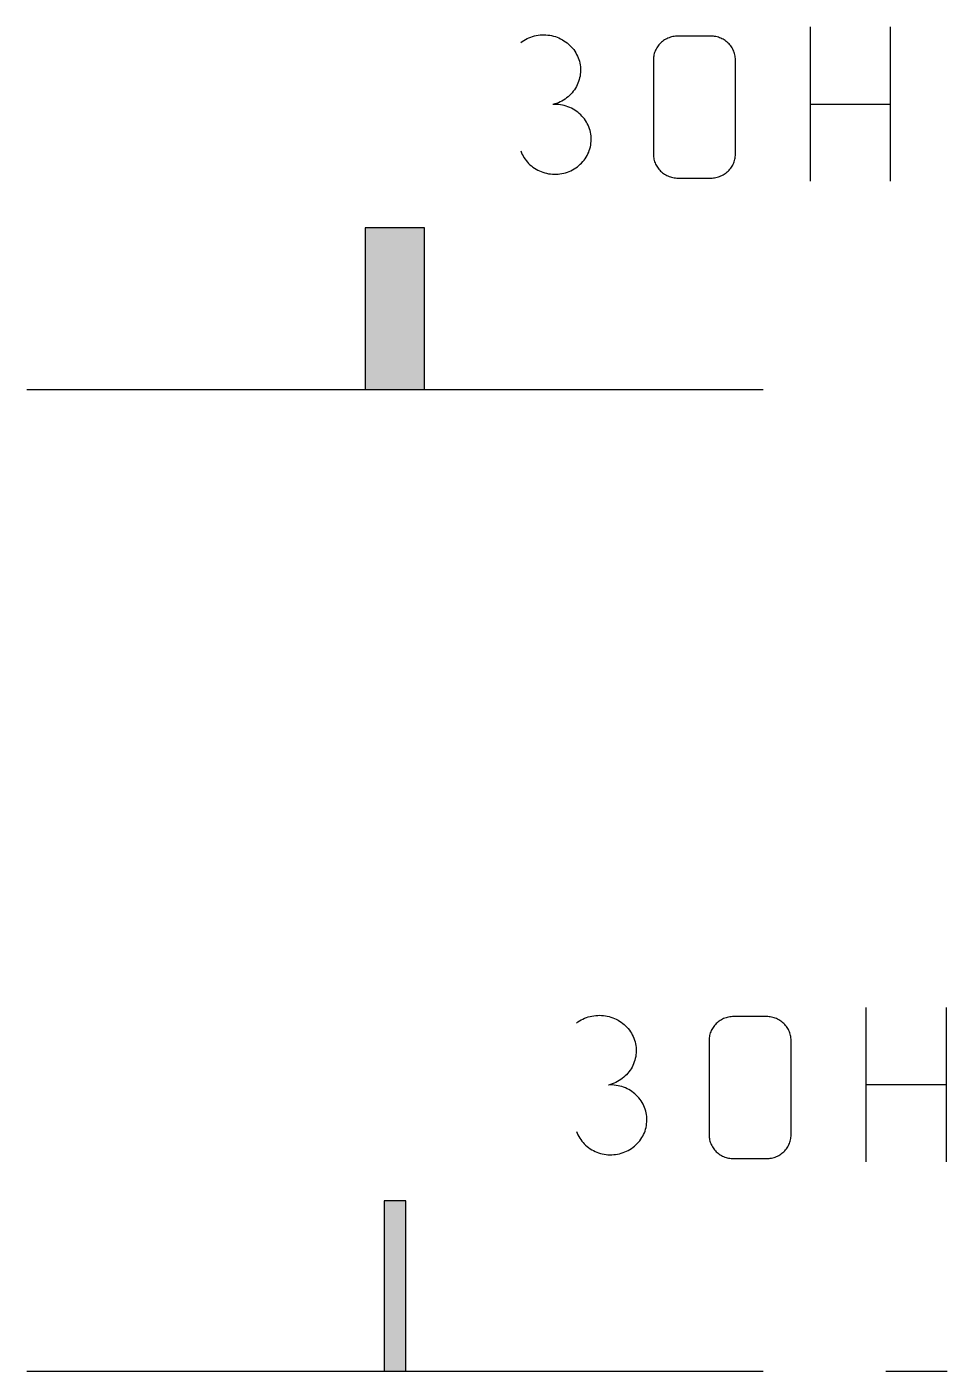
# Model space of a CAD drawing. Extents: x 8646 to 18206, y -17605 to -192.
# Drawn here: x 11059.012 to 11062.048, y -9044.799 to -9040.364 of the extents above; entities that cross this region are included whole.
import ezdxf

# ---------------------------------------------------------------- set-up
doc = ezdxf.new("R2010")
doc.units = 0
doc.layers.get('0').update_dxf_attribs({"linetype": 'CONTINUOUS'})

msp = doc.modelspace()

# ---------------------------------------------------------------- hatches: boundary and pattern name
at = {"linetype": 'CONTINUOUS'}
for points in [[(11060.1285, -9041.5609), (11060.1285, -9041.0277), (11060.3241, -9041.0277), (11060.3241, -9041.5609)], [(11060.1904, -9044.799), (11060.1904, -9044.2377), (11060.2621, -9044.2377), (11060.2621, -9044.799)]]:
    msp.add_hatch(color=8, dxfattribs=at).paths.add_polyline_path(points)

# ---------------------------------------------------------------- linework, layer by layer
at = {"color": 8, "linetype": 'CONTINUOUS'}
for p, q in [((11060.6568, -9040.4058), (11060.6625, -9040.403)), ((11060.6625, -9040.403), (11060.6682, -9040.4004)), ((11060.6682, -9040.4004), (11060.6741, -9040.398)), ((11060.6741, -9040.398), (11060.6801, -9040.396)), ((11060.6801, -9040.396), (11060.6862, -9040.3943)), ((11060.6862, -9040.3943), (11060.6924, -9040.3929)), ((11060.6924, -9040.3929), (11060.6987, -9040.3919)), ((11060.6987, -9040.3919), (11060.705, -9040.3911)), ((11060.705, -9040.3911), (11060.7114, -9040.3907)), ((11060.7114, -9040.3907), (11060.7178, -9040.3906)), ((11060.7178, -9040.3906), (11060.7241, -9040.3908)), ((11060.7241, -9040.3908), (11060.7304, -9040.3913)), ((11060.7304, -9040.3913), (11060.7367, -9040.392)), ((11060.7367, -9040.392), (11060.743, -9040.3932)), ((11060.743, -9040.3932), (11060.7491, -9040.3947)), ((11060.7491, -9040.3947), (11060.7553, -9040.3964)), ((11060.7553, -9040.3964), (11060.7612, -9040.3986)), ((11060.7612, -9040.3986), (11060.7671, -9040.401)), ((11060.7671, -9040.401), (11060.7728, -9040.4036)), ((11060.7728, -9040.4036), (11060.7785, -9040.4066)), ((11061.123, -9040.4033), (11061.1194, -9040.4052)), ((11061.1269, -9040.4016), (11061.123, -9040.4033)), ((11061.1308, -9040.4), (11061.1269, -9040.4016)), ((11061.1348, -9040.3987), (11061.1308, -9040.4)), ((11061.1389, -9040.3975), (11061.1348, -9040.3987)), ((11061.143, -9040.3965), (11061.1389, -9040.3975)), ((11061.1472, -9040.3958), (11061.143, -9040.3965)), ((11061.1514, -9040.3952), (11061.1472, -9040.3958)), ((11061.1557, -9040.3949), (11061.1514, -9040.3952)), ((11061.16, -9040.3948), (11061.1557, -9040.3949)), ((11061.2682, -9040.3948), (11061.16, -9040.3948)), ((11061.2724, -9040.3949), (11061.2682, -9040.3948)), ((11061.2766, -9040.3952), (11061.2724, -9040.3949)), ((11061.2808, -9040.3958), (11061.2766, -9040.3952)), ((11061.285, -9040.3965), (11061.2808, -9040.3958)), ((11061.2892, -9040.3975), (11061.285, -9040.3965)), ((11061.2933, -9040.3987), (11061.2892, -9040.3975)), ((11061.2973, -9040.4), (11061.2933, -9040.3987)), ((11061.3012, -9040.4016), (11061.2973, -9040.4)), ((11061.305, -9040.4033), (11061.3012, -9040.4016)), ((11061.3087, -9040.4052), (11061.305, -9040.4033)), ((11061.5955, -9040.3644), (11061.5955, -9040.8739)), ((11061.8604, -9040.3644), (11061.8604, -9040.8739)), ((11060.6411, -9040.4161), (11060.6461, -9040.4125)), ((11060.6461, -9040.4125), (11060.6514, -9040.409)), ((11060.6514, -9040.409), (11060.6568, -9040.4058)), ((11060.7785, -9040.4066), (11060.7838, -9040.4099)), ((11060.7838, -9040.4099), (11060.7891, -9040.4133)), ((11060.7891, -9040.4133), (11060.794, -9040.4171)), ((11060.794, -9040.4171), (11060.7989, -9040.4211)), ((11060.7989, -9040.4211), (11060.8034, -9040.4253)), ((11060.8034, -9040.4253), (11060.8078, -9040.4298)), ((11060.8078, -9040.4298), (11060.8119, -9040.4345)), ((11060.8119, -9040.4345), (11060.8158, -9040.4394)), ((11060.8158, -9040.4394), (11060.8194, -9040.4445)), ((11060.8194, -9040.4445), (11060.8226, -9040.4497)), ((11061.0842, -9040.4449), (11061.0827, -9040.4487)), ((11061.0858, -9040.4411), (11061.0842, -9040.4449)), ((11061.0876, -9040.4374), (11061.0858, -9040.4411)), ((11061.0896, -9040.4338), (11061.0876, -9040.4374)), ((11061.0919, -9040.4304), (11061.0896, -9040.4338)), ((11061.0943, -9040.4269), (11061.0919, -9040.4304)), ((11061.0969, -9040.4237), (11061.0943, -9040.4269)), ((11061.0996, -9040.4206), (11061.0969, -9040.4237)), ((11061.1025, -9040.4177), (11061.0996, -9040.4206)), ((11061.1056, -9040.4149), (11061.1025, -9040.4177)), ((11061.1089, -9040.4122), (11061.1056, -9040.4149)), ((11061.1122, -9040.4097), (11061.1089, -9040.4122)), ((11061.1157, -9040.4075), (11061.1122, -9040.4097)), ((11061.1194, -9040.4052), (11061.1157, -9040.4075)), ((11061.3124, -9040.4075), (11061.3087, -9040.4052)), ((11061.3159, -9040.4097), (11061.3124, -9040.4075)), ((11061.3192, -9040.4122), (11061.3159, -9040.4097)), ((11061.3225, -9040.4149), (11061.3192, -9040.4122)), ((11061.3256, -9040.4177), (11061.3225, -9040.4149)), ((11061.3285, -9040.4206), (11061.3256, -9040.4177)), ((11061.3313, -9040.4237), (11061.3285, -9040.4206)), ((11061.3339, -9040.4269), (11061.3313, -9040.4237)), ((11061.3363, -9040.4304), (11061.3339, -9040.4269)), ((11061.3385, -9040.4338), (11061.3363, -9040.4304)), ((11061.3405, -9040.4374), (11061.3385, -9040.4338)), ((11061.3423, -9040.4411), (11061.3405, -9040.4374)), ((11061.344, -9040.4449), (11061.3423, -9040.4411)), ((11061.3454, -9040.4487), (11061.344, -9040.4449)), ((11060.8226, -9040.4497), (11060.8256, -9040.4551)), ((11060.8256, -9040.4551), (11060.8283, -9040.4607)), ((11060.8283, -9040.4607), (11060.8308, -9040.4663)), ((11060.8308, -9040.4663), (11060.8328, -9040.4721)), ((11060.8328, -9040.4721), (11060.8346, -9040.478)), ((11060.8346, -9040.478), (11060.8359, -9040.484)), ((11060.8359, -9040.484), (11060.8371, -9040.49)), ((11060.8371, -9040.49), (11060.8379, -9040.4961)), ((11061.0789, -9040.4687), (11061.0788, -9040.4728)), ((11061.0788, -9040.4728), (11061.0788, -9040.7851)), ((11061.0792, -9040.4647), (11061.0789, -9040.4687)), ((11061.0798, -9040.4607), (11061.0792, -9040.4647)), ((11061.0806, -9040.4567), (11061.0798, -9040.4607)), ((11061.0816, -9040.4527), (11061.0806, -9040.4567)), ((11061.0827, -9040.4487), (11061.0816, -9040.4527)), ((11061.3465, -9040.4527), (11061.3454, -9040.4487)), ((11061.3475, -9040.4567), (11061.3465, -9040.4527)), ((11061.3484, -9040.4607), (11061.3475, -9040.4567)), ((11061.3489, -9040.4647), (11061.3484, -9040.4607)), ((11061.3492, -9040.4687), (11061.3489, -9040.4647)), ((11061.3494, -9040.4728), (11061.3492, -9040.4687)), ((11061.3494, -9040.7851), (11061.3494, -9040.4728)), ((11060.8355, -9040.5326), (11060.834, -9040.5385)), ((11060.8368, -9040.5266), (11060.8355, -9040.5326)), ((11060.8377, -9040.5205), (11060.8368, -9040.5266)), ((11060.8382, -9040.5144), (11060.8377, -9040.5205)), ((11060.8379, -9040.4961), (11060.8384, -9040.5021)), ((11060.8384, -9040.5083), (11060.8382, -9040.5144)), ((11060.8384, -9040.5021), (11060.8384, -9040.5083)), ((11060.8146, -9040.5768), (11060.8106, -9040.5816)), ((11060.8183, -9040.5718), (11060.8146, -9040.5768)), ((11060.8216, -9040.5666), (11060.8183, -9040.5718)), ((11060.8247, -9040.5612), (11060.8216, -9040.5666)), ((11060.8276, -9040.5557), (11060.8247, -9040.5612)), ((11060.83, -9040.5501), (11060.8276, -9040.5557)), ((11060.8322, -9040.5443), (11060.83, -9040.5501)), ((11060.834, -9040.5385), (11060.8322, -9040.5443)), ((11060.7534, -9040.6188), (11060.7473, -9040.6205)), ((11060.7536, -9040.6203), (11060.7473, -9040.6205)), ((11060.7595, -9040.6167), (11060.7534, -9040.6188)), ((11060.76, -9040.6204), (11060.7536, -9040.6203)), ((11060.7654, -9040.6145), (11060.7595, -9040.6167)), ((11060.7662, -9040.6209), (11060.76, -9040.6204)), ((11060.7711, -9040.6119), (11060.7654, -9040.6145)), ((11060.7725, -9040.6217), (11060.7662, -9040.6209)), ((11060.7767, -9040.609), (11060.7711, -9040.6119)), ((11060.7787, -9040.6228), (11060.7725, -9040.6217)), ((11060.7822, -9040.6059), (11060.7767, -9040.609)), ((11060.7849, -9040.6242), (11060.7787, -9040.6228)), ((11060.7875, -9040.6025), (11060.7822, -9040.6059)), ((11060.7908, -9040.6258), (11060.7849, -9040.6242)), ((11060.7925, -9040.5988), (11060.7875, -9040.6025)), ((11060.7968, -9040.6279), (11060.7908, -9040.6258)), ((11060.7975, -9040.5949), (11060.7925, -9040.5988)), ((11060.8021, -9040.5907), (11060.7975, -9040.5949)), ((11060.8066, -9040.5863), (11060.8021, -9040.5907)), ((11060.8106, -9040.5816), (11060.8066, -9040.5863)), ((11061.5955, -9040.6192), (11061.8604, -9040.6192)), ((11060.8027, -9040.6302), (11060.7968, -9040.6279)), ((11060.8083, -9040.6329), (11060.8027, -9040.6302)), ((11060.8139, -9040.6357), (11060.8083, -9040.6329)), ((11060.8193, -9040.6389), (11060.8139, -9040.6357)), ((11060.8245, -9040.6424), (11060.8193, -9040.6389)), ((11060.8295, -9040.6461), (11060.8245, -9040.6424)), ((11060.8343, -9040.65), (11060.8295, -9040.6461)), ((11060.8389, -9040.6543), (11060.8343, -9040.65)), ((11060.8431, -9040.6586), (11060.8389, -9040.6543)), ((11060.8473, -9040.6633), (11060.8431, -9040.6586)), ((11060.8511, -9040.6681), (11060.8473, -9040.6633)), ((11060.8546, -9040.6731), (11060.8511, -9040.6681)), ((11060.8579, -9040.6783), (11060.8546, -9040.6731)), ((11060.8608, -9040.6836), (11060.8579, -9040.6783)), ((11060.8636, -9040.6891), (11060.8608, -9040.6836)), ((11060.8659, -9040.6947), (11060.8636, -9040.6891)), ((11060.868, -9040.7004), (11060.8659, -9040.6947)), ((11060.8697, -9040.7063), (11060.868, -9040.7004)), ((11060.8712, -9040.7123), (11060.8697, -9040.7063)), ((11060.8723, -9040.7181), (11060.8712, -9040.7123)), ((11060.8708, -9040.7605), (11060.8719, -9040.7545)), ((11060.8719, -9040.7545), (11060.8729, -9040.7485)), ((11060.8731, -9040.7243), (11060.8723, -9040.7181)), ((11060.8729, -9040.7485), (11060.8734, -9040.7424)), ((11060.8735, -9040.7302), (11060.8731, -9040.7243)), ((11060.8734, -9040.7424), (11060.8737, -9040.7364)), ((11060.8737, -9040.7364), (11060.8735, -9040.7302)), ((11060.6411, -9040.7737), (11060.6433, -9040.7794)), ((11060.6433, -9040.7794), (11060.6458, -9040.7849)), ((11060.6458, -9040.7849), (11060.6488, -9040.7903)), ((11060.6488, -9040.7903), (11060.6519, -9040.7956)), ((11060.6519, -9040.7956), (11060.6554, -9040.8007)), ((11060.6554, -9040.8007), (11060.6591, -9040.8056)), ((11060.85, -9040.8042), (11060.8536, -9040.7992)), ((11060.8536, -9040.7992), (11060.8569, -9040.7941)), ((11060.8569, -9040.7941), (11060.86, -9040.7888)), ((11060.86, -9040.7888), (11060.8627, -9040.7834)), ((11060.8627, -9040.7834), (11060.8653, -9040.7778)), ((11060.8653, -9040.7778), (11060.8674, -9040.7721)), ((11060.8674, -9040.7721), (11060.8693, -9040.7663)), ((11060.8693, -9040.7663), (11060.8708, -9040.7605)), ((11061.0788, -9040.7851), (11061.0789, -9040.7892)), ((11061.0789, -9040.7892), (11061.0792, -9040.7933)), ((11061.0792, -9040.7933), (11061.0798, -9040.7973)), ((11061.0798, -9040.7973), (11061.0806, -9040.8013)), ((11061.0806, -9040.8013), (11061.0816, -9040.8053)), ((11061.3465, -9040.8053), (11061.3475, -9040.8013)), ((11061.3475, -9040.8013), (11061.3484, -9040.7973)), ((11061.3484, -9040.7973), (11061.3489, -9040.7933)), ((11061.3489, -9040.7933), (11061.3492, -9040.7892)), ((11061.3492, -9040.7892), (11061.3494, -9040.7851)), ((11060.6591, -9040.8056), (11060.6631, -9040.8103)), ((11060.6631, -9040.8103), (11060.6673, -9040.8148)), ((11060.6673, -9040.8148), (11060.6717, -9040.8191)), ((11060.6717, -9040.8191), (11060.6764, -9040.8232)), ((11060.6764, -9040.8232), (11060.6813, -9040.827)), ((11060.6813, -9040.827), (11060.6865, -9040.8305)), ((11060.6865, -9040.8305), (11060.6917, -9040.8338)), ((11060.6917, -9040.8338), (11060.6973, -9040.8369)), ((11060.6973, -9040.8369), (11060.7029, -9040.8395)), ((11060.7029, -9040.8395), (11060.7087, -9040.8419)), ((11060.7087, -9040.8419), (11060.7146, -9040.8442)), ((11060.7146, -9040.8442), (11060.7206, -9040.8459)), ((11060.7206, -9040.8459), (11060.7267, -9040.8474)), ((11060.7267, -9040.8474), (11060.7329, -9040.8487)), ((11060.7767, -9040.8484), (11060.7829, -9040.8471)), ((11060.7829, -9040.8471), (11060.789, -9040.8455)), ((11060.789, -9040.8455), (11060.795, -9040.8435)), ((11060.795, -9040.8435), (11060.8009, -9040.8413)), ((11060.8009, -9040.8413), (11060.8066, -9040.8388)), ((11060.8066, -9040.8388), (11060.8122, -9040.8361)), ((11060.8122, -9040.8361), (11060.8177, -9040.8329)), ((11060.8177, -9040.8329), (11060.8229, -9040.8296)), ((11060.8229, -9040.8296), (11060.828, -9040.8259)), ((11060.828, -9040.8259), (11060.8328, -9040.822)), ((11060.8328, -9040.822), (11060.8375, -9040.8178)), ((11060.8375, -9040.8178), (11060.8419, -9040.8136)), ((11060.8419, -9040.8136), (11060.846, -9040.809)), ((11060.846, -9040.809), (11060.85, -9040.8042)), ((11061.0816, -9040.8053), (11061.0827, -9040.8092)), ((11061.0827, -9040.8092), (11061.0842, -9040.813)), ((11061.0842, -9040.813), (11061.0858, -9040.8168)), ((11061.0858, -9040.8168), (11061.0876, -9040.8205)), ((11061.0876, -9040.8205), (11061.0896, -9040.8241)), ((11061.0896, -9040.8241), (11061.0919, -9040.8275)), ((11061.0919, -9040.8275), (11061.0943, -9040.831)), ((11061.0943, -9040.831), (11061.0969, -9040.8342)), ((11061.0969, -9040.8342), (11061.0996, -9040.8373)), ((11061.0996, -9040.8373), (11061.1025, -9040.8403)), ((11061.1025, -9040.8403), (11061.1056, -9040.8431)), ((11061.1056, -9040.8431), (11061.1089, -9040.8458)), ((11061.1089, -9040.8458), (11061.1122, -9040.8482)), ((11061.3159, -9040.8482), (11061.3192, -9040.8458)), ((11061.3192, -9040.8458), (11061.3225, -9040.8431)), ((11061.3225, -9040.8431), (11061.3256, -9040.8403)), ((11061.3256, -9040.8403), (11061.3285, -9040.8373)), ((11061.3285, -9040.8373), (11061.3313, -9040.8342)), ((11061.3313, -9040.8342), (11061.3339, -9040.831)), ((11061.3339, -9040.831), (11061.3363, -9040.8275)), ((11061.3363, -9040.8275), (11061.3385, -9040.8241)), ((11061.3385, -9040.8241), (11061.3405, -9040.8205)), ((11061.3405, -9040.8205), (11061.3423, -9040.8168)), ((11061.3423, -9040.8168), (11061.344, -9040.813)), ((11061.344, -9040.813), (11061.3454, -9040.8092)), ((11061.3454, -9040.8092), (11061.3465, -9040.8053)), ((11060.7329, -9040.8487), (11060.739, -9040.8496)), ((11060.739, -9040.8496), (11060.7454, -9040.8503)), ((11060.7454, -9040.8503), (11060.7516, -9040.8505)), ((11060.7516, -9040.8505), (11060.758, -9040.8505)), ((11060.758, -9040.8505), (11060.7643, -9040.8501)), ((11060.7643, -9040.8501), (11060.7706, -9040.8494)), ((11060.7706, -9040.8494), (11060.7767, -9040.8484)), ((11061.1122, -9040.8482), (11061.1157, -9040.8505)), ((11061.1157, -9040.8505), (11061.1194, -9040.8526)), ((11061.1194, -9040.8526), (11061.123, -9040.8546)), ((11061.123, -9040.8546), (11061.1269, -9040.8563)), ((11061.1269, -9040.8563), (11061.1308, -9040.8579)), ((11061.1308, -9040.8579), (11061.1348, -9040.8593)), ((11061.1348, -9040.8593), (11061.1389, -9040.8604)), ((11061.1389, -9040.8604), (11061.143, -9040.8614)), ((11061.143, -9040.8614), (11061.1472, -9040.8621)), ((11061.1472, -9040.8621), (11061.1514, -9040.8627)), ((11061.1514, -9040.8627), (11061.1557, -9040.863)), ((11061.1557, -9040.863), (11061.16, -9040.8631)), ((11061.16, -9040.8631), (11061.2682, -9040.8631)), ((11061.2682, -9040.8631), (11061.2724, -9040.863)), ((11061.2724, -9040.863), (11061.2766, -9040.8627)), ((11061.2766, -9040.8627), (11061.2808, -9040.8621)), ((11061.2808, -9040.8621), (11061.285, -9040.8614)), ((11061.285, -9040.8614), (11061.2892, -9040.8604)), ((11061.2892, -9040.8604), (11061.2933, -9040.8593)), ((11061.2933, -9040.8593), (11061.2973, -9040.8579)), ((11061.2973, -9040.8579), (11061.3012, -9040.8563)), ((11061.3012, -9040.8563), (11061.305, -9040.8546)), ((11061.305, -9040.8546), (11061.3087, -9040.8526)), ((11061.3087, -9040.8526), (11061.3124, -9040.8505)), ((11061.3124, -9040.8505), (11061.3159, -9040.8482)), ((11060.3241, -9041.0277), (11060.1285, -9041.0277)), ((11060.1285, -9041.0277), (11060.1285, -9041.5609)), ((11060.3241, -9041.5609), (11060.3241, -9041.0277)), ((11059.012, -9041.5609), (11061.4406, -9041.5609)), ((11060.1285, -9041.5609), (11060.3241, -9041.5609)), ((11060.8351, -9043.6437), (11060.8405, -9043.6405)), ((11060.8405, -9043.6405), (11060.8462, -9043.6378)), ((11060.8462, -9043.6378), (11060.8519, -9043.6351)), ((11060.8519, -9043.6351), (11060.8578, -9043.6328)), ((11060.8578, -9043.6328), (11060.8638, -9043.6307)), ((11060.8638, -9043.6307), (11060.8699, -9043.6291)), ((11060.8699, -9043.6291), (11060.8761, -9043.6276)), ((11060.8761, -9043.6276), (11060.8824, -9043.6267)), ((11060.8824, -9043.6267), (11060.8887, -9043.6259)), ((11060.8887, -9043.6259), (11060.895, -9043.6254)), ((11060.895, -9043.6254), (11060.9014, -9043.6253)), ((11060.9014, -9043.6253), (11060.9078, -9043.6255)), ((11060.9078, -9043.6255), (11060.9141, -9043.626)), ((11060.9141, -9043.626), (11060.9204, -9043.6267)), ((11060.9204, -9043.6267), (11060.9267, -9043.628)), ((11060.9267, -9043.628), (11060.9328, -9043.6294)), ((11060.9328, -9043.6294), (11060.9389, -9043.6312)), ((11060.9389, -9043.6312), (11060.9449, -9043.6333)), ((11060.9449, -9043.6333), (11060.9508, -9043.6357)), ((11060.9508, -9043.6357), (11060.9565, -9043.6384)), ((11060.9565, -9043.6384), (11060.9621, -9043.6413)), ((11060.9621, -9043.6413), (11060.9675, -9043.6446)), ((11061.3031, -9043.64), (11061.2994, -9043.6422)), ((11061.3067, -9043.638), (11061.3031, -9043.64)), ((11061.3106, -9043.6363), (11061.3067, -9043.638)), ((11061.3145, -9043.6347), (11061.3106, -9043.6363)), ((11061.3185, -9043.6334), (11061.3145, -9043.6347)), ((11061.3226, -9043.6323), (11061.3185, -9043.6334)), ((11061.3267, -9043.6313), (11061.3226, -9043.6323)), ((11061.3309, -9043.6306), (11061.3267, -9043.6313)), ((11061.3351, -9043.6299), (11061.3309, -9043.6306)), ((11061.3394, -9043.6297), (11061.3351, -9043.6299)), ((11061.3436, -9043.6295), (11061.3394, -9043.6297)), ((11061.4519, -9043.6295), (11061.3436, -9043.6295)), ((11061.4561, -9043.6297), (11061.4519, -9043.6295)), ((11061.4603, -9043.6299), (11061.4561, -9043.6297)), ((11061.4645, -9043.6306), (11061.4603, -9043.6299)), ((11061.4687, -9043.6313), (11061.4645, -9043.6306)), ((11061.4728, -9043.6323), (11061.4687, -9043.6313)), ((11061.477, -9043.6334), (11061.4728, -9043.6323)), ((11061.481, -9043.6347), (11061.477, -9043.6334)), ((11061.4849, -9043.6363), (11061.481, -9043.6347)), ((11061.4887, -9043.638), (11061.4849, -9043.6363)), ((11061.4924, -9043.64), (11061.4887, -9043.638)), ((11061.4961, -9043.6422), (11061.4924, -9043.64)), ((11061.7792, -9043.5992), (11061.7792, -9044.1087)), ((11062.0441, -9043.5992), (11062.0441, -9044.1087)), ((11060.8247, -9043.6508), (11060.8298, -9043.6472)), ((11060.8298, -9043.6472), (11060.8351, -9043.6437)), ((11060.9675, -9043.6446), (11060.9727, -9043.648)), ((11060.9727, -9043.648), (11060.9777, -9043.6518)), ((11060.9777, -9043.6518), (11060.9826, -9043.6558)), ((11060.9826, -9043.6558), (11060.9871, -9043.6601)), ((11060.9871, -9043.6601), (11060.9914, -9043.6645)), ((11060.9914, -9043.6645), (11060.9956, -9043.6693)), ((11060.9956, -9043.6693), (11060.9995, -9043.6741)), ((11060.9995, -9043.6741), (11061.003, -9043.6792)), ((11061.003, -9043.6792), (11061.0063, -9043.6845)), ((11061.0063, -9043.6845), (11061.0092, -9043.6898)), ((11061.2664, -9043.6835), (11061.2652, -9043.6875)), ((11061.2679, -9043.6797), (11061.2664, -9043.6835)), ((11061.2695, -9043.6758), (11061.2679, -9043.6797)), ((11061.2713, -9043.6722), (11061.2695, -9043.6758)), ((11061.2733, -9043.6685), (11061.2713, -9043.6722)), ((11061.2755, -9043.6652), (11061.2733, -9043.6685)), ((11061.278, -9043.6617), (11061.2755, -9043.6652)), ((11061.2805, -9043.6585), (11061.278, -9043.6617)), ((11061.2833, -9043.6554), (11061.2805, -9043.6585)), ((11061.2862, -9043.6524), (11061.2833, -9043.6554)), ((11061.2893, -9043.6496), (11061.2862, -9043.6524)), ((11061.2926, -9043.6469), (11061.2893, -9043.6496)), ((11061.2959, -9043.6444), (11061.2926, -9043.6469)), ((11061.2994, -9043.6422), (11061.2959, -9043.6444)), ((11061.4996, -9043.6444), (11061.4961, -9043.6422)), ((11061.5029, -9043.6469), (11061.4996, -9043.6444)), ((11061.5062, -9043.6496), (11061.5029, -9043.6469)), ((11061.5093, -9043.6524), (11061.5062, -9043.6496)), ((11061.5122, -9043.6554), (11061.5093, -9043.6524)), ((11061.515, -9043.6585), (11061.5122, -9043.6554)), ((11061.5175, -9043.6617), (11061.515, -9043.6585)), ((11061.5199, -9043.6652), (11061.5175, -9043.6617)), ((11061.5222, -9043.6685), (11061.5199, -9043.6652)), ((11061.5241, -9043.6722), (11061.5222, -9043.6685)), ((11061.526, -9043.6758), (11061.5241, -9043.6722)), ((11061.5276, -9043.6797), (11061.526, -9043.6758)), ((11061.5291, -9043.6835), (11061.5276, -9043.6797)), ((11061.5302, -9043.6875), (11061.5291, -9043.6835)), ((11061.0092, -9043.6898), (11061.012, -9043.6954)), ((11061.012, -9043.6954), (11061.0144, -9043.7011)), ((11061.0144, -9043.7011), (11061.0165, -9043.7069)), ((11061.0165, -9043.7069), (11061.0183, -9043.7127)), ((11061.0183, -9043.7127), (11061.0196, -9043.7188)), ((11061.0196, -9043.7188), (11061.0208, -9043.7248)), ((11061.0208, -9043.7248), (11061.0215, -9043.7309)), ((11061.2626, -9043.7035), (11061.2625, -9043.7076)), ((11061.2625, -9043.7076), (11061.2625, -9044.0198)), ((11061.2629, -9043.6995), (11061.2626, -9043.7035)), ((11061.2635, -9043.6954), (11061.2629, -9043.6995)), ((11061.2642, -9043.6914), (11061.2635, -9043.6954)), ((11061.2652, -9043.6875), (11061.2642, -9043.6914)), ((11061.5312, -9043.6914), (11061.5302, -9043.6875)), ((11061.532, -9043.6954), (11061.5312, -9043.6914)), ((11061.5326, -9043.6995), (11061.532, -9043.6954)), ((11061.5329, -9043.7035), (11061.5326, -9043.6995)), ((11061.533, -9043.7076), (11061.5329, -9043.7035)), ((11061.533, -9044.0198), (11061.533, -9043.7076)), ((11061.0177, -9043.7732), (11061.0159, -9043.7791)), ((11061.0192, -9043.7674), (11061.0177, -9043.7732)), ((11061.0205, -9043.7613), (11061.0192, -9043.7674)), ((11061.0213, -9043.7553), (11061.0205, -9043.7613)), ((11061.0219, -9043.7491), (11061.0213, -9043.7553)), ((11061.0215, -9043.7309), (11061.022, -9043.7368)), ((11061.022, -9043.7431), (11061.0219, -9043.7491)), ((11061.022, -9043.7368), (11061.022, -9043.7431)), ((11060.9943, -9043.8164), (11060.9902, -9043.8211)), ((11060.9983, -9043.8116), (11060.9943, -9043.8164)), ((11061.002, -9043.8066), (11060.9983, -9043.8116)), ((11061.0053, -9043.8013), (11061.002, -9043.8066)), ((11061.0084, -9043.796), (11061.0053, -9043.8013)), ((11061.0112, -9043.7905), (11061.0084, -9043.796)), ((11061.0136, -9043.7849), (11061.0112, -9043.7905)), ((11061.0159, -9043.7791), (11061.0136, -9043.7849)), ((11060.9371, -9043.8535), (11060.931, -9043.8552)), ((11060.9373, -9043.855), (11060.931, -9043.8552)), ((11060.9431, -9043.8515), (11060.9371, -9043.8535)), ((11060.9436, -9043.8551), (11060.9373, -9043.855)), ((11060.949, -9043.8493), (11060.9431, -9043.8515)), ((11060.9499, -9043.8557), (11060.9436, -9043.8551)), ((11060.9548, -9043.8467), (11060.949, -9043.8493)), ((11060.9562, -9043.8565), (11060.9499, -9043.8557)), ((11060.9604, -9043.8438), (11060.9548, -9043.8467)), ((11060.9624, -9043.8575), (11060.9562, -9043.8565)), ((11060.9659, -9043.8406), (11060.9604, -9043.8438)), ((11060.9685, -9043.859), (11060.9624, -9043.8575)), ((11060.9712, -9043.8373), (11060.9659, -9043.8406)), ((11060.9745, -9043.8606), (11060.9685, -9043.859)), ((11060.9762, -9043.8335), (11060.9712, -9043.8373)), ((11060.9805, -9043.8627), (11060.9745, -9043.8606)), ((11060.9811, -9043.8296), (11060.9762, -9043.8335)), ((11060.9864, -9043.8649), (11060.9805, -9043.8627)), ((11060.9858, -9043.8254), (11060.9811, -9043.8296)), ((11060.9902, -9043.8211), (11060.9858, -9043.8254)), ((11061.7792, -9043.854), (11062.0441, -9043.854)), ((11060.992, -9043.8677), (11060.9864, -9043.8649)), ((11060.9976, -9043.8704), (11060.992, -9043.8677)), ((11061.003, -9043.8736), (11060.9976, -9043.8704)), ((11061.0082, -9043.8771), (11061.003, -9043.8736)), ((11061.0132, -9043.8808), (11061.0082, -9043.8771)), ((11061.018, -9043.8848), (11061.0132, -9043.8808)), ((11061.0225, -9043.889), (11061.018, -9043.8848)), ((11061.0268, -9043.8934), (11061.0225, -9043.889)), ((11061.0309, -9043.898), (11061.0268, -9043.8934)), ((11061.0348, -9043.9029), (11061.0309, -9043.898)), ((11061.0383, -9043.9079), (11061.0348, -9043.9029)), ((11061.0416, -9043.913), (11061.0383, -9043.9079)), ((11061.0445, -9043.9184), (11061.0416, -9043.913)), ((11061.0472, -9043.9239), (11061.0445, -9043.9184)), ((11061.0496, -9043.9295), (11061.0472, -9043.9239)), ((11061.0517, -9043.9352), (11061.0496, -9043.9295)), ((11061.0534, -9043.941), (11061.0517, -9043.9352)), ((11061.0548, -9043.947), (11061.0534, -9043.941)), ((11061.056, -9043.9529), (11061.0548, -9043.947)), ((11061.053, -9044.0011), (11061.0545, -9043.9952)), ((11061.0545, -9043.9952), (11061.0556, -9043.9893)), ((11061.0556, -9043.9893), (11061.0565, -9043.9832)), ((11061.0568, -9043.959), (11061.056, -9043.9529)), ((11061.0565, -9043.9832), (11061.0571, -9043.9772)), ((11061.0572, -9043.965), (11061.0568, -9043.959)), ((11061.0571, -9043.9772), (11061.0573, -9043.9711)), ((11061.0573, -9043.9711), (11061.0572, -9043.965)), ((11060.8247, -9044.0085), (11060.8269, -9044.0142)), ((11060.8269, -9044.0142), (11060.8295, -9044.0197)), ((11060.8295, -9044.0197), (11060.8324, -9044.0251)), ((11060.8324, -9044.0251), (11060.8356, -9044.0303)), ((11060.8356, -9044.0303), (11060.839, -9044.0354)), ((11060.839, -9044.0354), (11060.8427, -9044.0403)), ((11060.8427, -9044.0403), (11060.8467, -9044.045)), ((11061.0297, -9044.0438), (11061.0336, -9044.039)), ((11061.0336, -9044.039), (11061.0373, -9044.034)), ((11061.0373, -9044.034), (11061.0406, -9044.0288)), ((11061.0406, -9044.0288), (11061.0437, -9044.0236)), ((11061.0437, -9044.0236), (11061.0464, -9044.0182)), ((11061.0464, -9044.0182), (11061.0489, -9044.0126)), ((11061.0489, -9044.0126), (11061.0511, -9044.0069)), ((11061.0511, -9044.0069), (11061.053, -9044.0011)), ((11061.2625, -9044.0198), (11061.2626, -9044.0239)), ((11061.2626, -9044.0239), (11061.2629, -9044.028)), ((11061.2629, -9044.028), (11061.2635, -9044.032)), ((11061.2635, -9044.032), (11061.2642, -9044.036)), ((11061.2642, -9044.036), (11061.2652, -9044.04)), ((11061.2652, -9044.04), (11061.2664, -9044.0439)), ((11061.5291, -9044.0439), (11061.5302, -9044.04)), ((11061.5302, -9044.04), (11061.5312, -9044.036)), ((11061.5312, -9044.036), (11061.532, -9044.032)), ((11061.532, -9044.032), (11061.5326, -9044.028)), ((11061.5326, -9044.028), (11061.5329, -9044.0239)), ((11061.5329, -9044.0239), (11061.533, -9044.0198)), ((11060.8467, -9044.045), (11060.8509, -9044.0496)), ((11060.8509, -9044.0496), (11060.8553, -9044.0538)), ((11060.8553, -9044.0538), (11060.8601, -9044.0579)), ((11060.8601, -9044.0579), (11060.865, -9044.0617)), ((11060.865, -9044.0617), (11060.8701, -9044.0652)), ((11060.8701, -9044.0652), (11060.8754, -9044.0686)), ((11060.8754, -9044.0686), (11060.881, -9044.0716)), ((11060.881, -9044.0716), (11060.8866, -9044.0743)), ((11060.8866, -9044.0743), (11060.8923, -9044.0767)), ((11060.8923, -9044.0767), (11060.8982, -9044.0789)), ((11060.8982, -9044.0789), (11060.9043, -9044.0807)), ((11060.9043, -9044.0807), (11060.9103, -9044.0822)), ((11060.9103, -9044.0822), (11060.9165, -9044.0834)), ((11060.9165, -9044.0834), (11060.9227, -9044.0843)), ((11060.9227, -9044.0843), (11060.929, -9044.085)), ((11060.9417, -9044.0852), (11060.948, -9044.0849)), ((11060.948, -9044.0849), (11060.9542, -9044.0841)), ((11060.9542, -9044.0841), (11060.9604, -9044.0832)), ((11060.9604, -9044.0832), (11060.9666, -9044.0818)), ((11060.9666, -9044.0818), (11060.9727, -9044.0802)), ((11060.9727, -9044.0802), (11060.9787, -9044.0783)), ((11060.9787, -9044.0783), (11060.9845, -9044.0761)), ((11060.9845, -9044.0761), (11060.9902, -9044.0736)), ((11060.9902, -9044.0736), (11060.9959, -9044.0708)), ((11060.9959, -9044.0708), (11061.0013, -9044.0676)), ((11061.0013, -9044.0676), (11061.0066, -9044.0643)), ((11061.0066, -9044.0643), (11061.0117, -9044.0607)), ((11061.0117, -9044.0607), (11061.0165, -9044.0568)), ((11061.0165, -9044.0568), (11061.0212, -9044.0526)), ((11061.0212, -9044.0526), (11061.0255, -9044.0483)), ((11061.0255, -9044.0483), (11061.0297, -9044.0438)), ((11061.2664, -9044.0439), (11061.2679, -9044.0478)), ((11061.2679, -9044.0478), (11061.2695, -9044.0516)), ((11061.2695, -9044.0516), (11061.2713, -9044.0552)), ((11061.2713, -9044.0552), (11061.2733, -9044.0589)), ((11061.2733, -9044.0589), (11061.2755, -9044.0623)), ((11061.2755, -9044.0623), (11061.278, -9044.0657)), ((11061.278, -9044.0657), (11061.2805, -9044.0689)), ((11061.2805, -9044.0689), (11061.2833, -9044.0721)), ((11061.2833, -9044.0721), (11061.2862, -9044.0751)), ((11061.2862, -9044.0751), (11061.2893, -9044.0778)), ((11061.2893, -9044.0778), (11061.2926, -9044.0805)), ((11061.2926, -9044.0805), (11061.2959, -9044.083)), ((11061.2959, -9044.083), (11061.2994, -9044.0852)), ((11061.4961, -9044.0852), (11061.4996, -9044.083)), ((11061.4996, -9044.083), (11061.5029, -9044.0805)), ((11061.5029, -9044.0805), (11061.5062, -9044.0778)), ((11061.5062, -9044.0778), (11061.5093, -9044.0751)), ((11061.5093, -9044.0751), (11061.5122, -9044.0721)), ((11061.5122, -9044.0721), (11061.515, -9044.0689)), ((11061.515, -9044.0689), (11061.5175, -9044.0657)), ((11061.5175, -9044.0657), (11061.5199, -9044.0623)), ((11061.5199, -9044.0623), (11061.5222, -9044.0589)), ((11061.5222, -9044.0589), (11061.5241, -9044.0552)), ((11061.5241, -9044.0552), (11061.526, -9044.0516)), ((11061.526, -9044.0516), (11061.5276, -9044.0478)), ((11061.5276, -9044.0478), (11061.5291, -9044.0439)), ((11060.929, -9044.085), (11060.9353, -9044.0852)), ((11060.9353, -9044.0852), (11060.9417, -9044.0852)), ((11061.2994, -9044.0852), (11061.3031, -9044.0874)), ((11061.3031, -9044.0874), (11061.3067, -9044.0894)), ((11061.3067, -9044.0894), (11061.3106, -9044.0911)), ((11061.3106, -9044.0911), (11061.3145, -9044.0927)), ((11061.3145, -9044.0927), (11061.3185, -9044.094)), ((11061.3185, -9044.094), (11061.3226, -9044.0952)), ((11061.3226, -9044.0952), (11061.3267, -9044.0962)), ((11061.3267, -9044.0962), (11061.3309, -9044.0969)), ((11061.3309, -9044.0969), (11061.3351, -9044.0974)), ((11061.3351, -9044.0974), (11061.3394, -9044.0978)), ((11061.3394, -9044.0978), (11061.3436, -9044.0978)), ((11061.3436, -9044.0978), (11061.4519, -9044.0978)), ((11061.4519, -9044.0978), (11061.4561, -9044.0978)), ((11061.4561, -9044.0978), (11061.4603, -9044.0974)), ((11061.4603, -9044.0974), (11061.4645, -9044.0969)), ((11061.4645, -9044.0969), (11061.4687, -9044.0962)), ((11061.4687, -9044.0962), (11061.4728, -9044.0952)), ((11061.4728, -9044.0952), (11061.477, -9044.094)), ((11061.477, -9044.094), (11061.481, -9044.0927)), ((11061.481, -9044.0927), (11061.4849, -9044.0911)), ((11061.4849, -9044.0911), (11061.4887, -9044.0894)), ((11061.4887, -9044.0894), (11061.4924, -9044.0874)), ((11061.4924, -9044.0874), (11061.4961, -9044.0852)), ((11060.2621, -9044.2377), (11060.1904, -9044.2377)), ((11060.1904, -9044.2377), (11060.1904, -9044.799)), ((11060.2621, -9044.799), (11060.2621, -9044.2377)), ((11059.012, -9044.799), (11061.4406, -9044.799)), ((11060.1904, -9044.799), (11060.2621, -9044.799)), ((11061.8453, -9044.799), (11062.0477, -9044.799))]:
    msp.add_line(p, q, dxfattribs=at)

doc.saveas('drawing.dxf')
